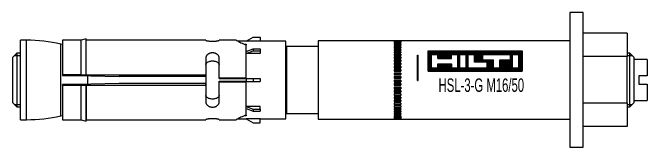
# Model space of a CAD drawing. Header units: millimetres. Extents: x 296 to 4896, y 152 to 3333.
# Drawn here: x 2787.9 to 2975.9, y 942 to 982 of the extents above; entities that cross this region are included whole.
import ezdxf
from ezdxf.enums import TextEntityAlignment as Align

# ---------------------------------------------------------------- set-up
doc = ezdxf.new("R2010")
doc.units = ezdxf.units.MM
doc.linetypes.add('DASHED', pattern=[0.25, 0.15625, -0.09375])
for name, color, linetype in [('1', 1, 'DASHED'), ('10', 1, 'Continuous'), ('150', 7, 'Continuous'), ('3', 4, 'Continuous')]:
    doc.layers.add(name, color=color, linetype=linetype)
doc.styles.get("Standard").update_dxf_attribs({"font": 'arial.ttf'})

# ---------------------------------------------------------------- blocks, each defined once
blk = doc.blocks.new('HSL-3-G M16-50')
at = {"layer": '1', "color": 3, "linetype": 'Continuous'}
for p, q in [((0, 20), (-4, 20)), ((-4, 20), (-4, -20)), ((0, -20), (0, 20)), ((-164.87, 11.8), (-166.7, 11.8)), ((-166.7, -11.8), (-166.7, 11.8)), ((-148.69, 11.8), (-154.2, 11.8)), ((-154.2, 11.8), (-154.2, 1.5)), ((-147.2, 12.2), (-148.69, 11.8)), ((-148.69, 1.5), (-148.69, 11.8)), ((-147.09, 11.8), (-147.2, 12.2)), ((-147.2, 1.55), (-147.2, 12.2)), ((-111.8, 11.8), (-147.09, 11.8)), ((-102.8, 11.8), (-107.8, 11.8)), ((-99.8, 11.55), (-102.36, 11.55)), ((-99.8, 11.55), (-97.81, 12.7)), ((-99.8, 11.55), (-99.8, 11.54)), ((-95.7, 11.54), (-99.8, 11.54)), ((-97.81, 12.7), (-95.7, 12.7)), ((-95.7, 12.7), (-95.7, 11.54)), ((-88.1, 11.55), (-95.7, 11.55)), ((-88.1, -11.55), (-88.1, 11.55)), ((-4, 11.65), (-78.5, 11.65)), ((-78.5, 11.65), (-78.5, -11.65)), ((-56, 11.64), (-56, 11.6)), ((-54, 11.64), (-56, 11.64)), ((-56, 11.6), (-54, 11.6)), ((-56, 11.54), (-56, 11.47)), ((-54, 11.54), (-56, 11.54)), ((-56, 11.47), (-54, 11.47)), ((-56, 11.35), (-56, 11.23)), ((-54, 11.35), (-56, 11.35)), ((-54, 11.64), (-54, 11.6)), ((-54, 11.54), (-54, 11.47)), ((-54, 11.35), (-54, 11.23)), ((-154.2, 10.52), (-154.75, 10.65)), ((-100.39, 10.64), (-99.8, 10.64)), ((-99.8, 10.64), (-99.8, 10.46)), ((-99.8, 0.5), (-99.8, 10.43)), ((-78.5, 9.95), (-87.9, 9.95)), ((-56, 11.23), (-54, 11.23)), ((-56, 11.08), (-56, 10.91)), ((-54, 11.08), (-56, 11.08)), ((-56, 10.91), (-54, 10.91)), ((-54, 10.71), (-56, 10.71)), ((-56, 10.71), (-56, 10.5)), ((-56, 10.5), (-54, 10.5)), ((-56, 10.25), (-56, 10.01)), ((-54, 10.25), (-56, 10.25)), ((-56, 10.01), (-54, 10.01)), ((-54, 9.72), (-56, 9.72)), ((-56, 9.72), (-56, 9.43)), ((-56, 9.43), (-54, 9.43)), ((-54, 11.08), (-54, 10.91)), ((-54, 10.71), (-54, 10.5)), ((-54, 10.25), (-54, 10.01)), ((-54, 9.72), (-54, 9.43)), ((-167.8, 8), (-169, 6.8)), ((-166.7, 8), (-167.8, 8)), ((-167.8, 8), (-167.8, -8)), ((-99.8, 8.49), (-97.81, 9.3)), ((-99.8, 7.85), (-97.81, 8.66)), ((-95.7, 7.84), (-99.8, 7.84)), ((-97.81, 9.3), (-97.81, 8.66)), ((-97.81, 9.3), (-95.7, 9.3)), ((-97.81, 8.66), (-95.7, 8.66)), ((-95.7, 9.3), (-95.7, 8.66)), ((-95.7, 8.66), (-95.7, 7.84)), ((-56, 9.1), (-56, 8.78)), ((-54, 9.1), (-56, 9.1)), ((-56, 8.78), (-54, 8.78)), ((-54, 8.41), (-56, 8.41)), ((-56, 8.41), (-56, 8.06)), ((-56, 8.06), (-54, 8.06)), ((-56, 7.65), (-56, 7.27)), ((-54, 7.65), (-56, 7.65)), ((-54, 9.1), (-54, 8.78)), ((-54, 8.41), (-54, 8.06)), ((-54, 7.65), (-54, 7.27)), ((13.8, 8), (13, 8)), ((15, 6.8), (13.8, 8)), ((13.8, -8), (13.8, 8)), ((-169, -6.8), (-169, 6.8)), ((-168.55, 7.25), (-166.7, 7.25)), ((-111.8, 6.48), (-111.8, -6.48)), ((-107.8, 0.5), (-107.8, 6.48)), ((-54, 7.31), (-56, 7.31)), ((-56, 7.27), (-54, 7.27)), ((-56, 6.84), (-56, 6.43)), ((-54, 6.84), (-56, 6.84)), ((-54, 6.49), (-56, 6.49)), ((-56, 6.43), (-54, 6.43)), ((-56, 5.96), (-56, 5.53)), ((-54, 5.96), (-56, 5.96)), ((-54, 6.84), (-54, 6.43)), ((-54, 5.96), (-54, 5.53)), ((-49.1, -0.15), (-49.1, 7.38)), ((-49.1, 7.38), (-48.9, 7.38)), ((-48.9, -0.15), (-48.9, 7.38)), ((13, 7.25), (14.55, 7.25)), ((15, 6.8), (15, -6.8)), ((19, 6.1), (15, 6.1)), ((19, 6.1), (19, 1.25)), ((-54, 5.63), (-56, 5.63)), ((-56, 5.53), (-54, 5.53)), ((-54, 5.04), (-56, 5.04)), ((-56, 5.04), (-56, 4.59)), ((-54, 4.71), (-56, 4.71)), ((-56, 4.59), (-54, 4.59)), ((-54, 4.08), (-56, 4.08)), ((-56, 4.08), (-56, 3.61)), ((-54, 3.77), (-56, 3.77)), ((-54, 5.04), (-54, 4.59)), ((-54, 4.08), (-54, 3.61)), ((-56, 3.61), (-54, 3.61)), ((-56, 3.09), (-56, 2.61)), ((-54, 3.09), (-56, 3.09)), ((-54, 2.79), (-56, 2.79)), ((-56, 2.61), (-54, 2.61)), ((-56, 2.07), (-56, 1.58)), ((-54, 2.07), (-56, 2.07)), ((-54, 3.09), (-54, 2.61)), ((-54, 2.07), (-54, 1.58)), ((-154.2, 1.5), (-154.2, 1.36)), ((-148.69, 1.5), (-147.2, 1.55)), ((-147.09, 1.5), (-111.8, 1.5)), ((-146.7, -1.22), (-146.7, 1.23)), ((-111.8, 1.06), (-137.47, 1.06)), ((-107.8, 0.5), (-107.8, 0.35)), ((-99.8, 0.35), (-107.8, 0.35)), ((-99.8, 0.45), (-97.81, 0.45)), ((-99.8, 0.45), (-99.8, -0.45)), ((-97.81, 0.45), (-95.7, 0.45)), ((-97.81, 0.45), (-97.81, -0.45)), ((-95.7, 0.45), (-95.7, -0.45)), ((-54, 1.78), (-56, 1.78)), ((-56, 1.58), (-54, 1.58)), ((-56, 1.03), (-56, 0.54)), ((-54, 1.03), (-56, 1.03)), ((-54, 0.77), (-56, 0.77)), ((-56, 0.54), (-54, 0.54)), ((-54, 1.03), (-54, 0.54)), ((19, 1.25), (16.5, 1.25)), ((16.5, 1.25), (16.5, -1.25)), ((-154.2, -1.5), (-154.2, -1.36)), ((-154.2, -1.5), (-148.69, -1.5)), ((-154.2, -1.5), (-154.2, -11.8)), ((-148.69, -11.8), (-148.69, -1.5)), ((-148.69, -1.5), (-147.2, -1.55)), ((-147.2, -1.55), (-147.09, -1.5)), ((-147.2, -12.2), (-147.2, -1.55)), ((-147.09, -1.5), (-111.8, -1.5)), ((-147.09, -11.8), (-147.09, -1.5)), ((-137.46, -1.06), (-137.47, -1.05)), ((-111.8, -1.05), (-137.47, -1.05)), ((-111.8, -1.5), (-111.8, -1.05)), ((-107.8, -0.35), (-99.8, -0.35)), ((-107.8, -0.5), (-107.8, -0.35)), ((-107.8, -6.48), (-107.8, -0.5)), ((-99.8, -0.45), (-97.81, -0.45)), ((-99.8, -10.43), (-99.8, -0.5)), ((-97.81, -0.45), (-95.7, -0.45)), ((-56, -0.01), (-56, -0.51)), ((-54, -0.01), (-56, -0.01)), ((-54, -0.26), (-56, -0.26)), ((-56, -0.51), (-54, -0.51)), ((-56, -1.06), (-56, -1.55)), ((-54, -1.06), (-56, -1.06)), ((-54, -1.28), (-56, -1.28)), ((-56, -1.55), (-54, -1.55)), ((-54, -0.01), (-54, -0.51)), ((-54, -1.06), (-54, -1.55)), ((-49.1, -0.15), (-48.9, -0.15)), ((16.5, -1.25), (19, -1.25)), ((19, -1.25), (19, -6.1)), ((-56, -2.09), (-56, -2.58)), ((-54, -2.09), (-56, -2.09)), ((-54, -2.29), (-56, -2.29)), ((-56, -2.58), (-54, -2.58)), ((-56, -3.11), (-56, -3.59)), ((-54, -3.11), (-56, -3.11)), ((-54, -3.28), (-56, -3.28)), ((-56, -3.59), (-54, -3.59)), ((-54, -2.09), (-54, -2.58)), ((-54, -3.11), (-54, -3.59)), ((-56, -4.11), (-56, -4.57)), ((-54, -4.11), (-56, -4.11)), ((-54, -4.24), (-56, -4.24)), ((-56, -4.57), (-54, -4.57)), ((-56, -5.07), (-56, -5.51)), ((-54, -5.07), (-56, -5.07)), ((-54, -5.18), (-56, -5.18)), ((-56, -5.51), (-54, -5.51)), ((-54, -4.11), (-54, -4.57)), ((-54, -5.07), (-54, -5.51)), ((-169, -6.8), (-167.8, -8)), ((-168.55, -7.25), (-166.7, -7.25)), ((-56, -5.99), (-56, -6.41)), ((-54, -5.99), (-56, -5.99)), ((-54, -6.07), (-56, -6.07)), ((-56, -6.41), (-54, -6.41)), ((-56, -6.86), (-56, -7.25)), ((-54, -6.86), (-56, -6.86)), ((-54, -6.91), (-56, -6.91)), ((-56, -7.25), (-54, -7.25)), ((-54, -5.99), (-54, -6.41)), ((-54, -6.86), (-54, -7.25)), ((13, -7.25), (14.55, -7.25)), ((13.8, -8), (15, -6.8)), ((15, -6.1), (19, -6.1)), ((-167.8, -8), (-166.7, -8)), ((-95.7, -7.84), (-99.8, -7.84)), ((-99.8, -7.85), (-97.81, -8.66)), ((-99.8, -8.49), (-97.81, -9.3)), ((-97.81, -8.66), (-97.81, -9.3)), ((-97.81, -8.66), (-95.7, -8.66)), ((-97.81, -9.3), (-95.7, -9.3)), ((-95.7, -8.66), (-95.7, -7.84)), ((-95.7, -8.66), (-95.7, -9.3)), ((-56, -7.68), (-56, -8.04)), ((-54, -7.68), (-56, -7.68)), ((-54, -7.69), (-56, -7.69)), ((-56, -8.04), (-54, -8.04)), ((-56, -8.43), (-56, -8.76)), ((-54, -8.43), (-56, -8.43)), ((-56, -8.76), (-54, -8.76)), ((-56, -9.12), (-56, -9.42)), ((-54, -9.12), (-56, -9.12)), ((-54, -7.68), (-54, -8.04)), ((-54, -8.43), (-54, -8.76)), ((-54, -9.12), (-54, -9.42)), ((13, -8), (13.8, -8)), ((-154.75, -10.65), (-154.2, -10.52)), ((-99.8, -10.64), (-100.39, -10.64)), ((-99.8, -10.46), (-99.8, -10.64)), ((-87.9, -9.95), (-78.5, -9.95)), ((-56, -9.42), (-54, -9.42)), ((-56, -9.73), (-56, -9.99)), ((-54, -9.73), (-56, -9.73)), ((-56, -9.99), (-54, -9.99)), ((-56, -10.27), (-56, -10.49)), ((-54, -10.27), (-56, -10.27)), ((-56, -10.49), (-54, -10.49)), ((-56, -10.72), (-56, -10.9)), ((-54, -10.72), (-56, -10.72)), ((-56, -10.9), (-54, -10.9)), ((-56, -11.08), (-56, -11.23)), ((-54, -11.08), (-56, -11.08)), ((-56, -11.23), (-54, -11.23)), ((-54, -9.73), (-54, -9.99)), ((-54, -10.27), (-54, -10.49)), ((-54, -10.72), (-54, -10.9)), ((-54, -11.08), (-54, -11.23)), ((-166.7, -11.8), (-164.87, -11.8)), ((-154.2, -11.8), (-148.69, -11.8)), ((-148.69, -11.8), (-147.2, -12.2)), ((-147.2, -12.2), (-147.09, -11.8)), ((-147.09, -11.8), (-111.8, -11.8)), ((-107.8, -11.8), (-102.8, -11.8)), ((-102.36, -11.55), (-99.8, -11.55)), ((-99.8, -11.55), (-99.8, -11.54)), ((-95.7, -11.54), (-99.8, -11.54)), ((-99.8, -11.55), (-97.81, -12.7)), ((-97.81, -12.7), (-95.7, -12.7)), ((-95.7, -12.7), (-95.7, -11.54)), ((-95.7, -11.55), (-88.1, -11.55)), ((-78.5, -11.65), (-4, -11.65)), ((-56, -11.36), (-56, -11.46)), ((-54, -11.36), (-56, -11.36)), ((-56, -11.46), (-54, -11.46)), ((-56, -11.55), (-56, -11.6)), ((-54, -11.55), (-56, -11.55)), ((-56, -11.6), (-54, -11.6)), ((-56, -11.64), (-56, -11.65)), ((-54, -11.64), (-56, -11.64)), ((-56, -11.65), (-54, -11.65)), ((-54, -11.36), (-54, -11.46)), ((-54, -11.55), (-54, -11.6)), ((-54, -11.64), (-54, -11.65)), ((-4, -20), (0, -20))]:
    blk.add_line(p, q, dxfattribs=at)
at = {"layer": '1', "color": 1, "linetype": 'Continuous'}
for p, q in [((-164.87, -11.8), (-164.87, 11.8)), ((-154.75, -10.65), (-154.75, 10.65)), ((-87.9, 9.95), (-87.9, -9.95))]:
    blk.add_line(p, q, dxfattribs=at)
at = {"layer": '1', "color": 3, "linetype": 'Continuous'}
for points in [[(-111.8, 11.78, 0), (-111.79, 11.77, 0), (-111.78, 11.76, 0), (-111.74, 11.74, 0), (-111.7, 11.73, 0), (-111.65, 11.71, 0), (-111.58, 11.69, 0), (-111.5, 11.67, 0), (-111.42, 11.65, 0), (-111.32, 11.63, 0), (-111.21, 11.61, 0), (-111.1, 11.6, 0), (-110.98, 11.58, 0), (-110.84, 11.56, 0), (-110.71, 11.54, 0), (-110.57, 11.53, 0), (-110.42, 11.52, 0), (-110.27, 11.51, 0), (-110.11, 11.5, 0), (-109.96, 11.5, 0), (-109.8, 11.5, 0), (-109.64, 11.5, 0), (-109.49, 11.5, 0), (-109.33, 11.51, 0), (-109.18, 11.52, 0), (-109.03, 11.53, 0), (-108.89, 11.54, 0), (-108.76, 11.56, 0), (-108.62, 11.58, 0), (-108.5, 11.6, 0), (-108.39, 11.61, 0), (-108.28, 11.63, 0), (-108.18, 11.65, 0), (-108.1, 11.67, 0), (-108.02, 11.69, 0), (-107.95, 11.71, 0), (-107.9, 11.73, 0), (-107.86, 11.74, 0), (-107.82, 11.76, 0), (-107.81, 11.77, 0), (-107.8, 11.78, 0)], [(-102.8, 11.8, 0), (-102.78, 11.79, 0), (-102.71, 11.75, 0), (-102.6, 11.68, 0), (-102.44, 11.59, 0), (-102.24, 11.48, 0), (-102, 11.36, 0), (-101.73, 11.22, 0), (-101.41, 11.06, 0), (-101.05, 10.9, 0), (-100.67, 10.74, 0), (-100.25, 10.58, 0), (-99.8, 10.43, 0)], [(-107.8, 6.48, 0), (-107.8, 6.59, 0), (-107.82, 6.7, 0), (-107.84, 6.8, 0), (-107.87, 6.91, 0), (-107.91, 7.01, 0), (-107.95, 7.11, 0), (-108.01, 7.2, 0), (-108.07, 7.29, 0), (-108.14, 7.38, 0), (-108.21, 7.46, 0), (-108.3, 7.54, 0), (-108.39, 7.61, 0), (-108.48, 7.68, 0), (-108.58, 7.74, 0), (-108.69, 7.8, 0), (-108.8, 7.85, 0), (-108.92, 7.9, 0), (-109.03, 7.94, 0), (-109.16, 7.97, 0), (-109.28, 8, 0), (-109.41, 8.02, 0), (-109.54, 8.04, 0), (-109.67, 8.05, 0), (-109.8, 8.05, 0), (-109.93, 8.05, 0), (-110.06, 8.04, 0), (-110.19, 8.02, 0), (-110.32, 8, 0), (-110.44, 7.97, 0), (-110.57, 7.94, 0), (-110.68, 7.9, 0), (-110.8, 7.85, 0), (-110.91, 7.8, 0), (-111.02, 7.74, 0), (-111.12, 7.68, 0), (-111.21, 7.61, 0), (-111.3, 7.54, 0), (-111.39, 7.46, 0), (-111.46, 7.38, 0), (-111.53, 7.29, 0), (-111.59, 7.2, 0), (-111.65, 7.11, 0), (-111.69, 7.01, 0), (-111.73, 6.91, 0), (-111.76, 6.8, 0), (-111.78, 6.7, 0), (-111.8, 6.59, 0), (-111.8, 6.48, 0)], [(-111.8, 4.56, 0), (-111.76, 4.78, 0), (-111.65, 4.97, 0), (-111.49, 5.14, 0), (-111.29, 5.29, 0), (-111.08, 5.41, 0), (-110.84, 5.5, 0), (-110.59, 5.57, 0), (-110.33, 5.62, 0), (-110.07, 5.65, 0), (-109.8, 5.66, 0), (-109.54, 5.65, 0), (-109.27, 5.62, 0), (-109.02, 5.57, 0), (-108.77, 5.5, 0), (-108.53, 5.4, 0), (-108.31, 5.29, 0), (-108.12, 5.14, 0), (-107.96, 4.97, 0), (-107.84, 4.78, 0), (-107.8, 4.56, 0)], [(-49.1, 7.38, 0), (-49.1, 7.37, 0), (-49.1, 7.36, 0), (-49.1, 7.36, 0), (-49.09, 7.35, 0), (-49.09, 7.35, 0), (-49.08, 7.34, 0), (-49.08, 7.34, 0), (-49.07, 7.33, 0), (-49.06, 7.33, 0), (-49.06, 7.32, 0), (-49.05, 7.32, 0), (-49.04, 7.32, 0), (-49.03, 7.32, 0), (-49.02, 7.31, 0), (-49.01, 7.31, 0), (-49, 7.31, 0), (-48.99, 7.31, 0), (-48.98, 7.31, 0), (-48.97, 7.32, 0), (-48.96, 7.32, 0), (-48.95, 7.32, 0), (-48.94, 7.32, 0), (-48.94, 7.33, 0), (-48.93, 7.33, 0), (-48.92, 7.34, 0), (-48.92, 7.34, 0), (-48.91, 7.35, 0), (-48.91, 7.35, 0), (-48.9, 7.36, 0), (-48.9, 7.36, 0), (-48.9, 7.37, 0), (-48.9, 7.38, 0)], [(-148.69, 1.5, 0), (-151.45, 1.5, 0), (-154.2, 1.5, 0)], [(-154.2, 1.36, 0), (-154.2, 1.36, 0), (-154.19, 1.35, 0)], [(-154.19, 1.35, 0), (-145.83, 1.2, 0), (-137.46, 1.06, 0)], [(-99.8, 0.5, 0), (-103.8, 0.5, 0), (-107.8, 0.5, 0)], [(-154.19, -1.35, 0), (-154.2, -1.36, 0), (-154.2, -1.36, 0)], [(-137.46, -1.06, 0), (-145.83, -1.2, 0), (-154.19, -1.35, 0)], [(-107.8, -0.5, 0), (-103.8, -0.5, 0), (-99.8, -0.5, 0)], [(-48.9, -0.15, 0), (-48.9, -0.15, 0), (-48.9, -0.14, 0), (-48.9, -0.14, 0), (-48.91, -0.14, 0), (-48.91, -0.14, 0), (-48.92, -0.14, 0), (-48.92, -0.14, 0), (-48.93, -0.14, 0), (-48.94, -0.14, 0), (-48.94, -0.14, 0), (-48.95, -0.14, 0), (-48.96, -0.14, 0), (-48.97, -0.14, 0), (-48.98, -0.14, 0), (-48.99, -0.14, 0), (-49, -0.14, 0), (-49.01, -0.14, 0), (-49.02, -0.14, 0), (-49.03, -0.14, 0), (-49.04, -0.14, 0), (-49.05, -0.14, 0), (-49.06, -0.14, 0), (-49.06, -0.14, 0), (-49.07, -0.14, 0), (-49.08, -0.14, 0), (-49.08, -0.14, 0), (-49.09, -0.14, 0), (-49.09, -0.14, 0), (-49.1, -0.14, 0), (-49.1, -0.14, 0), (-49.1, -0.15, 0), (-49.1, -0.15, 0)], [(-107.8, -4.56, 0), (-107.83, -4.76, 0), (-107.93, -4.94, 0), (-108.07, -5.1, 0), (-108.24, -5.24, 0), (-108.43, -5.35, 0), (-108.63, -5.45, 0), (-108.85, -5.53, 0), (-109.08, -5.59, 0), (-109.32, -5.63, 0), (-109.56, -5.65, 0), (-109.8, -5.66, 0), (-110.04, -5.65, 0), (-110.28, -5.63, 0), (-110.52, -5.59, 0), (-110.75, -5.53, 0), (-110.97, -5.45, 0), (-111.17, -5.35, 0), (-111.36, -5.24, 0), (-111.53, -5.1, 0), (-111.67, -4.94, 0), (-111.76, -4.76, 0), (-111.8, -4.56, 0)], [(-111.8, -6.48, 0), (-111.79, -6.61, 0), (-111.78, -6.74, 0), (-111.74, -6.86, 0), (-111.7, -6.99, 0), (-111.65, -7.11, 0), (-111.58, -7.22, 0), (-111.5, -7.33, 0), (-111.42, -7.43, 0), (-111.32, -7.52, 0), (-111.21, -7.61, 0), (-111.1, -7.69, 0), (-110.98, -7.77, 0), (-110.84, -7.83, 0), (-110.71, -7.89, 0), (-110.57, -7.94, 0), (-110.42, -7.98, 0), (-110.27, -8.01, 0), (-110.11, -8.03, 0), (-109.96, -8.05, 0), (-109.8, -8.05, 0), (-109.64, -8.05, 0), (-109.49, -8.03, 0), (-109.33, -8.01, 0), (-109.18, -7.98, 0), (-109.03, -7.94, 0), (-108.89, -7.89, 0), (-108.76, -7.83, 0), (-108.62, -7.77, 0), (-108.5, -7.69, 0), (-108.39, -7.61, 0), (-108.28, -7.52, 0), (-108.18, -7.43, 0), (-108.1, -7.33, 0), (-108.02, -7.22, 0), (-107.95, -7.11, 0), (-107.9, -6.99, 0), (-107.86, -6.86, 0), (-107.82, -6.74, 0), (-107.81, -6.61, 0), (-107.8, -6.48, 0)], [(-99.8, -10.43, 0), (-100.25, -10.58, 0), (-100.67, -10.74, 0), (-101.05, -10.9, 0), (-101.41, -11.06, 0), (-101.73, -11.22, 0), (-102, -11.36, 0), (-102.24, -11.48, 0), (-102.44, -11.59, 0), (-102.6, -11.68, 0), (-102.71, -11.75, 0), (-102.78, -11.79, 0), (-102.8, -11.8, 0)], [(-107.8, -11.78, 0), (-107.8, -11.77, 0), (-107.82, -11.76, 0), (-107.84, -11.75, 0), (-107.87, -11.74, 0), (-107.91, -11.73, 0), (-107.95, -11.71, 0), (-108.01, -11.7, 0), (-108.07, -11.68, 0), (-108.14, -11.66, 0), (-108.21, -11.65, 0), (-108.3, -11.63, 0), (-108.39, -11.61, 0), (-108.48, -11.6, 0), (-108.58, -11.58, 0), (-108.69, -11.57, 0), (-108.8, -11.55, 0), (-108.92, -11.54, 0), (-109.03, -11.53, 0), (-109.16, -11.52, 0), (-109.28, -11.51, 0), (-109.41, -11.51, 0), (-109.54, -11.5, 0), (-109.67, -11.5, 0), (-109.8, -11.5, 0), (-109.93, -11.5, 0), (-110.06, -11.5, 0), (-110.19, -11.51, 0), (-110.32, -11.51, 0), (-110.44, -11.52, 0), (-110.57, -11.53, 0), (-110.68, -11.54, 0), (-110.8, -11.55, 0), (-110.91, -11.57, 0), (-111.02, -11.58, 0), (-111.12, -11.6, 0), (-111.21, -11.61, 0), (-111.3, -11.63, 0), (-111.39, -11.65, 0), (-111.46, -11.66, 0), (-111.53, -11.68, 0), (-111.59, -11.7, 0), (-111.65, -11.71, 0), (-111.69, -11.73, 0), (-111.73, -11.74, 0), (-111.76, -11.75, 0), (-111.78, -11.76, 0), (-111.8, -11.77, 0), (-111.8, -11.78, 0)]]:
    blk.add_polyline3d(points, dxfattribs=at)
for centre, start, end in [((-164.87, -33.2), 77, 90), ((-164.87, 33.2), 270, 283)]:
    blk.add_arc(centre, 45, start, end, dxfattribs=at)
at = {"layer": '1', "color": 3, "linetype": 'Continuous', "extrusion": (0, 0, -1)}
for centre, start, end in [((87.9, 10.15), 270, 0), ((87.9, -10.15), 0, 90)]:
    blk.add_arc(centre, 0.2, start, end, dxfattribs=at)
at = {"layer": '10'}
for p, q in [((-45.92, 2.61), (-45.92, 8.61)), ((-45.92, 8.61), (-18.04, 8.61)), ((-45.87, 8.61), (-45.87, 2.61)), ((-45.77, 2.61), (-45.77, 8.61)), ((-45.67, 8.61), (-45.67, 2.61)), ((-45.57, 2.61), (-45.57, 8.61)), ((-45.47, 8.61), (-45.47, 2.61)), ((-45.37, 2.61), (-45.37, 8.61)), ((-45.27, 8.61), (-45.27, 2.61)), ((-45.17, 2.61), (-45.17, 8.61)), ((-45.07, 8.61), (-45.07, 2.61)), ((-44.97, 2.61), (-44.97, 8.61)), ((-44.92, 3.61), (-44.92, 7.61)), ((-44.92, 7.61), (-43.04, 7.61)), ((-44.87, 8.61), (-44.87, 7.61)), ((-44.77, 7.61), (-44.77, 8.61)), ((-44.67, 8.61), (-44.67, 7.61)), ((-44.57, 7.61), (-44.57, 8.61)), ((-44.47, 8.61), (-44.47, 7.61)), ((-44.37, 7.61), (-44.37, 8.61)), ((-44.27, 8.61), (-44.27, 7.61)), ((-44.17, 7.61), (-44.17, 8.61)), ((-44.07, 8.61), (-44.07, 7.61)), ((-43.97, 7.61), (-43.97, 8.61)), ((-43.87, 8.61), (-43.87, 7.61)), ((-43.77, 7.61), (-43.77, 8.61)), ((-43.67, 8.61), (-43.67, 7.61)), ((-43.57, 7.61), (-43.57, 8.61)), ((-43.47, 8.61), (-43.47, 7.61)), ((-43.37, 7.61), (-43.37, 8.61)), ((-43.27, 8.61), (-43.27, 7.61)), ((-43.17, 7.61), (-43.17, 8.61)), ((-43.07, 8.61), (-43.07, 7.61)), ((-43.04, 6.43), (-43.04, 7.61)), ((-42.97, 6.43), (-42.97, 8.61)), ((-42.87, 8.61), (-42.87, 6.43)), ((-42.77, 6.43), (-42.77, 8.61)), ((-42.67, 8.61), (-42.67, 6.43)), ((-42.57, 6.43), (-42.57, 8.61)), ((-42.47, 8.61), (-42.47, 6.43)), ((-42.37, 6.43), (-42.37, 8.61)), ((-42.27, 8.61), (-42.27, 6.43)), ((-42.17, 6.43), (-42.17, 8.61)), ((-42.07, 8.61), (-42.07, 6.43)), ((-41.97, 6.43), (-41.97, 8.61)), ((-41.87, 8.61), (-41.87, 6.43)), ((-41.77, 6.43), (-41.77, 8.61)), ((-41.67, 8.61), (-41.67, 6.43)), ((-41.57, 6.43), (-41.57, 8.61)), ((-41.47, 8.61), (-41.47, 6.43)), ((-41.37, 6.43), (-41.37, 8.61)), ((-41.27, 8.61), (-41.27, 6.43)), ((-41.17, 6.43), (-41.17, 8.61)), ((-41.07, 8.61), (-41.07, 6.43)), ((-40.97, 6.43), (-40.97, 8.61)), ((-40.87, 8.61), (-40.87, 6.43)), ((-40.77, 6.43), (-40.77, 8.61)), ((-40.67, 8.61), (-40.67, 6.43)), ((-40.57, 6.43), (-40.57, 8.61)), ((-40.47, 8.61), (-40.47, 6.43)), ((-40.37, 6.43), (-40.37, 8.61)), ((-40.27, 8.61), (-40.27, 6.43)), ((-40.17, 6.43), (-40.17, 8.61)), ((-40.07, 8.61), (-40.07, 6.43)), ((-39.97, 6.43), (-39.97, 8.61)), ((-39.87, 8.61), (-39.87, 6.43)), ((-39.77, 6.43), (-39.77, 8.61)), ((-39.67, 8.61), (-39.67, 6.43)), ((-39.57, 6.43), (-39.57, 8.61)), ((-39.47, 8.61), (-39.47, 6.43)), ((-39.37, 6.43), (-39.37, 8.61)), ((-39.27, 8.61), (-39.27, 6.43)), ((-39.17, 6.43), (-39.17, 8.61)), ((-39.07, 8.61), (-39.07, 6.43)), ((-39.04, 7.61), (-37.16, 7.61)), ((-39.04, 6.43), (-39.04, 7.61)), ((-38.97, 7.61), (-38.97, 8.61)), ((-38.87, 8.61), (-38.87, 7.61)), ((-38.77, 7.61), (-38.77, 8.61)), ((-38.67, 8.61), (-38.67, 7.61)), ((-38.57, 7.61), (-38.57, 8.61)), ((-38.47, 8.61), (-38.47, 7.61)), ((-38.37, 7.61), (-38.37, 8.61)), ((-38.27, 8.61), (-38.27, 7.61)), ((-38.17, 7.61), (-38.17, 8.61)), ((-38.07, 8.61), (-38.07, 7.61)), ((-37.97, 7.61), (-37.97, 8.61)), ((-37.87, 8.61), (-37.87, 7.61)), ((-37.77, 7.61), (-37.77, 8.61)), ((-37.67, 8.61), (-37.67, 7.61)), ((-37.57, 7.61), (-37.57, 8.61)), ((-37.47, 8.61), (-37.47, 7.61)), ((-37.37, 7.61), (-37.37, 8.61)), ((-37.27, 8.61), (-37.27, 7.61)), ((-37.17, 7.61), (-37.17, 8.61)), ((-37.16, 3.61), (-37.16, 7.61)), ((-37.07, 8.61), (-37.07, 2.61)), ((-36.97, 2.61), (-36.97, 8.61)), ((-36.87, 8.61), (-36.87, 2.61)), ((-36.77, 2.61), (-36.77, 8.61)), ((-36.67, 8.61), (-36.67, 2.61)), ((-36.57, 7.61), (-36.57, 8.61)), ((-36.57, 7.61), (-34.69, 7.61)), ((-36.57, 3.61), (-36.57, 7.61)), ((-36.47, 8.61), (-36.47, 7.61)), ((-36.37, 7.61), (-36.37, 8.61)), ((-36.27, 8.61), (-36.27, 7.61)), ((-36.17, 7.61), (-36.17, 8.61)), ((-36.07, 8.61), (-36.07, 7.61)), ((-35.97, 7.61), (-35.97, 8.61)), ((-35.87, 8.61), (-35.87, 7.61)), ((-35.77, 7.61), (-35.77, 8.61)), ((-35.67, 8.61), (-35.67, 7.61)), ((-35.57, 7.61), (-35.57, 8.61)), ((-35.47, 8.61), (-35.47, 7.61)), ((-35.37, 7.61), (-35.37, 8.61)), ((-35.27, 8.61), (-35.27, 7.61)), ((-35.17, 7.61), (-35.17, 8.61)), ((-35.07, 8.61), (-35.07, 7.61)), ((-34.97, 7.61), (-34.97, 8.61)), ((-34.87, 8.61), (-34.87, 7.61)), ((-34.77, 7.61), (-34.77, 8.61)), ((-34.69, 3.61), (-34.69, 7.61)), ((-34.67, 8.61), (-34.67, 2.61)), ((-34.57, 2.61), (-34.57, 8.61)), ((-34.47, 8.61), (-34.47, 2.61)), ((-34.37, 2.61), (-34.37, 8.61)), ((-34.27, 8.61), (-34.27, 2.61)), ((-34.17, 2.61), (-34.17, 8.61)), ((-34.1, 7.61), (-32.22, 7.61)), ((-34.1, 3.61), (-34.1, 7.61)), ((-34.07, 8.61), (-34.07, 7.61)), ((-33.97, 7.61), (-33.97, 8.61)), ((-33.87, 8.61), (-33.87, 7.61)), ((-33.77, 7.61), (-33.77, 8.61)), ((-33.67, 8.61), (-33.67, 7.61)), ((-33.57, 7.61), (-33.57, 8.61)), ((-33.47, 8.61), (-33.47, 7.61)), ((-33.37, 7.61), (-33.37, 8.61)), ((-33.27, 8.61), (-33.27, 7.61)), ((-33.17, 7.61), (-33.17, 8.61)), ((-33.07, 8.61), (-33.07, 7.61)), ((-32.97, 7.61), (-32.97, 8.61)), ((-32.87, 8.61), (-32.87, 7.61)), ((-32.77, 7.61), (-32.77, 8.61)), ((-32.67, 8.61), (-32.67, 7.61)), ((-32.57, 7.61), (-32.57, 8.61)), ((-32.47, 8.61), (-32.47, 7.61)), ((-32.37, 7.61), (-32.37, 8.61)), ((-32.27, 8.61), (-32.27, 7.61)), ((-32.22, 5.26), (-32.22, 7.61)), ((-32.17, 5.26), (-32.17, 8.61)), ((-32.07, 8.61), (-32.07, 5.26)), ((-31.97, 5.26), (-31.97, 8.61)), ((-31.87, 8.61), (-31.87, 5.26)), ((-31.77, 5.26), (-31.77, 8.61)), ((-31.67, 8.61), (-31.67, 5.26)), ((-31.57, 5.26), (-31.57, 8.61)), ((-31.47, 8.61), (-31.47, 5.26)), ((-31.37, 5.26), (-31.37, 8.61)), ((-31.27, 8.61), (-31.27, 5.26)), ((-31.17, 5.26), (-31.17, 8.61)), ((-31.07, 8.61), (-31.07, 5.26)), ((-30.97, 5.26), (-30.97, 8.61)), ((-30.87, 8.61), (-30.87, 5.26)), ((-30.77, 5.26), (-30.77, 8.61)), ((-30.67, 8.61), (-30.67, 5.26)), ((-30.57, 5.26), (-30.57, 8.61)), ((-30.47, 8.61), (-30.47, 5.26)), ((-30.37, 5.26), (-30.37, 8.61)), ((-30.27, 8.61), (-30.27, 5.26)), ((-30.17, 5.26), (-30.17, 8.61)), ((-30.07, 8.61), (-30.07, 5.26)), ((-29.97, 5.26), (-29.97, 8.61)), ((-29.87, 8.61), (-29.87, 5.26)), ((-29.77, 5.26), (-29.77, 8.61)), ((-29.75, 7.61), (-21.51, 7.61)), ((-29.75, 5.96), (-29.75, 7.61)), ((-29.67, 8.61), (-29.67, 7.61)), ((-29.57, 7.61), (-29.57, 8.61)), ((-29.47, 8.61), (-29.47, 7.61)), ((-29.37, 7.61), (-29.37, 8.61)), ((-29.27, 8.61), (-29.27, 7.61)), ((-29.17, 7.61), (-29.17, 8.61)), ((-29.07, 8.61), (-29.07, 7.61)), ((-28.97, 7.61), (-28.97, 8.61)), ((-28.87, 8.61), (-28.87, 7.61)), ((-28.77, 7.61), (-28.77, 8.61)), ((-28.67, 8.61), (-28.67, 7.61)), ((-28.57, 7.61), (-28.57, 8.61)), ((-28.47, 8.61), (-28.47, 7.61)), ((-28.37, 7.61), (-28.37, 8.61)), ((-28.27, 8.61), (-28.27, 7.61)), ((-28.17, 7.61), (-28.17, 8.61)), ((-28.07, 8.61), (-28.07, 7.61)), ((-27.97, 7.61), (-27.97, 8.61)), ((-27.87, 8.61), (-27.87, 7.61)), ((-27.77, 7.61), (-27.77, 8.61)), ((-27.67, 8.61), (-27.67, 7.61)), ((-27.57, 7.61), (-27.57, 8.61)), ((-27.47, 8.61), (-27.47, 7.61)), ((-27.37, 7.61), (-27.37, 8.61)), ((-27.27, 8.61), (-27.27, 7.61)), ((-27.17, 7.61), (-27.17, 8.61)), ((-27.07, 8.61), (-27.07, 7.61)), ((-26.97, 7.61), (-26.97, 8.61)), ((-26.87, 8.61), (-26.87, 7.61)), ((-26.77, 7.61), (-26.77, 8.61)), ((-26.67, 8.61), (-26.67, 7.61)), ((-26.57, 7.61), (-26.57, 8.61)), ((-26.47, 8.61), (-26.47, 7.61)), ((-26.37, 7.61), (-26.37, 8.61)), ((-26.27, 8.61), (-26.27, 7.61)), ((-26.17, 7.61), (-26.17, 8.61)), ((-26.07, 8.61), (-26.07, 7.61)), ((-25.97, 7.61), (-25.97, 8.61)), ((-25.87, 8.61), (-25.87, 7.61)), ((-25.77, 7.61), (-25.77, 8.61)), ((-25.67, 8.61), (-25.67, 7.61)), ((-25.57, 7.61), (-25.57, 8.61)), ((-25.47, 8.61), (-25.47, 7.61)), ((-25.37, 7.61), (-25.37, 8.61)), ((-25.27, 8.61), (-25.27, 7.61)), ((-25.17, 7.61), (-25.17, 8.61)), ((-25.07, 8.61), (-25.07, 7.61)), ((-24.97, 7.61), (-24.97, 8.61)), ((-24.87, 8.61), (-24.87, 7.61)), ((-24.77, 7.61), (-24.77, 8.61)), ((-24.67, 8.61), (-24.67, 7.61)), ((-24.57, 7.61), (-24.57, 8.61)), ((-24.47, 8.61), (-24.47, 7.61)), ((-24.37, 7.61), (-24.37, 8.61)), ((-24.27, 8.61), (-24.27, 7.61)), ((-24.17, 7.61), (-24.17, 8.61)), ((-24.07, 8.61), (-24.07, 7.61)), ((-23.97, 7.61), (-23.97, 8.61)), ((-23.87, 8.61), (-23.87, 7.61)), ((-23.77, 7.61), (-23.77, 8.61)), ((-23.67, 8.61), (-23.67, 7.61)), ((-23.57, 7.61), (-23.57, 8.61)), ((-23.47, 8.61), (-23.47, 7.61)), ((-23.37, 7.61), (-23.37, 8.61)), ((-23.27, 8.61), (-23.27, 7.61)), ((-23.17, 7.61), (-23.17, 8.61)), ((-23.07, 8.61), (-23.07, 7.61)), ((-22.97, 7.61), (-22.97, 8.61)), ((-22.87, 8.61), (-22.87, 7.61)), ((-22.77, 7.61), (-22.77, 8.61)), ((-22.67, 8.61), (-22.67, 7.61)), ((-22.57, 7.61), (-22.57, 8.61)), ((-22.47, 8.61), (-22.47, 7.61)), ((-22.37, 7.61), (-22.37, 8.61)), ((-22.27, 8.61), (-22.27, 7.61)), ((-22.17, 7.61), (-22.17, 8.61)), ((-22.07, 8.61), (-22.07, 7.61)), ((-21.97, 7.61), (-21.97, 8.61)), ((-21.87, 8.61), (-21.87, 7.61)), ((-21.77, 7.61), (-21.77, 8.61)), ((-21.67, 8.61), (-21.67, 7.61)), ((-21.57, 7.61), (-21.57, 8.61)), ((-21.51, 5.96), (-21.51, 7.61)), ((-21.47, 8.61), (-21.47, 2.61)), ((-21.37, 2.61), (-21.37, 8.61)), ((-21.27, 8.61), (-21.27, 2.61)), ((-21.17, 2.61), (-21.17, 8.61)), ((-21.07, 8.61), (-21.07, 2.61)), ((-20.97, 2.61), (-20.97, 8.61)), ((-20.92, 7.61), (-19.04, 7.61)), ((-20.92, 3.61), (-20.92, 7.61)), ((-20.87, 8.61), (-20.87, 7.61)), ((-20.77, 7.61), (-20.77, 8.61)), ((-20.67, 8.61), (-20.67, 7.61)), ((-20.57, 7.61), (-20.57, 8.61)), ((-20.47, 8.61), (-20.47, 7.61)), ((-20.37, 7.61), (-20.37, 8.61)), ((-20.27, 8.61), (-20.27, 7.61)), ((-20.17, 7.61), (-20.17, 8.61)), ((-20.07, 8.61), (-20.07, 7.61)), ((-19.97, 7.61), (-19.97, 8.61)), ((-19.87, 8.61), (-19.87, 7.61)), ((-19.77, 7.61), (-19.77, 8.61)), ((-19.67, 8.61), (-19.67, 7.61)), ((-19.57, 7.61), (-19.57, 8.61)), ((-19.47, 8.61), (-19.47, 7.61)), ((-19.37, 7.61), (-19.37, 8.61)), ((-19.27, 8.61), (-19.27, 7.61)), ((-19.17, 7.61), (-19.17, 8.61)), ((-19.07, 8.61), (-19.07, 7.61)), ((-19.04, 3.61), (-19.04, 7.61)), ((-18.97, 2.61), (-18.97, 8.61)), ((-18.87, 8.61), (-18.87, 2.61)), ((-18.77, 2.61), (-18.77, 8.61)), ((-18.67, 8.61), (-18.67, 2.61)), ((-18.57, 2.61), (-18.57, 8.61)), ((-18.47, 8.61), (-18.47, 2.61)), ((-18.37, 2.61), (-18.37, 8.61)), ((-18.27, 8.61), (-18.27, 2.61)), ((-18.17, 2.61), (-18.17, 8.61)), ((-18.07, 8.61), (-18.07, 2.61)), ((-18.04, 2.61), (-18.04, 8.61)), ((-43.04, 6.43), (-39.04, 6.43)), ((-29.75, 5.96), (-26.57, 5.96)), ((-29.67, 5.96), (-29.67, 5.26)), ((-29.57, 5.26), (-29.57, 5.96)), ((-29.47, 5.96), (-29.47, 5.26)), ((-29.37, 5.26), (-29.37, 5.96)), ((-29.27, 5.96), (-29.27, 5.26)), ((-29.17, 5.26), (-29.17, 5.96)), ((-29.07, 5.96), (-29.07, 5.26)), ((-28.97, 5.26), (-28.97, 5.96)), ((-28.87, 5.96), (-28.87, 5.26)), ((-28.77, 5.26), (-28.77, 5.96)), ((-28.67, 5.96), (-28.67, 5.26)), ((-28.57, 5.26), (-28.57, 5.96)), ((-28.47, 5.96), (-28.47, 5.26)), ((-28.37, 2.61), (-28.37, 5.96)), ((-28.27, 5.96), (-28.27, 2.61)), ((-28.17, 2.61), (-28.17, 5.96)), ((-28.07, 5.96), (-28.07, 2.61)), ((-27.97, 2.61), (-27.97, 5.96)), ((-27.87, 5.96), (-27.87, 2.61)), ((-27.77, 2.61), (-27.77, 5.96)), ((-27.67, 5.96), (-27.67, 2.61)), ((-27.57, 2.61), (-27.57, 5.96)), ((-27.47, 5.96), (-27.47, 2.61)), ((-27.37, 2.61), (-27.37, 5.96)), ((-27.27, 5.96), (-27.27, 2.61)), ((-27.17, 2.61), (-27.17, 5.96)), ((-27.07, 5.96), (-27.07, 2.61)), ((-26.97, 2.61), (-26.97, 5.96)), ((-26.87, 5.96), (-26.87, 2.61)), ((-26.77, 2.61), (-26.77, 5.96)), ((-26.67, 5.96), (-26.67, 2.61)), ((-26.57, 3.61), (-26.57, 5.96)), ((-24.69, 3.61), (-24.69, 5.96)), ((-24.69, 5.96), (-21.51, 5.96)), ((-24.67, 5.96), (-24.67, 2.61)), ((-24.57, 2.61), (-24.57, 5.96)), ((-24.47, 5.96), (-24.47, 2.61)), ((-24.37, 2.61), (-24.37, 5.96)), ((-24.27, 5.96), (-24.27, 2.61)), ((-24.17, 2.61), (-24.17, 5.96)), ((-24.07, 5.96), (-24.07, 2.61)), ((-23.97, 2.61), (-23.97, 5.96)), ((-23.87, 5.96), (-23.87, 2.61)), ((-23.77, 2.61), (-23.77, 5.96)), ((-23.67, 5.96), (-23.67, 2.61)), ((-23.57, 2.61), (-23.57, 5.96)), ((-23.47, 5.96), (-23.47, 2.61)), ((-23.37, 2.61), (-23.37, 5.96)), ((-23.27, 5.96), (-23.27, 2.61)), ((-23.17, 2.61), (-23.17, 5.96)), ((-23.07, 5.96), (-23.07, 2.61)), ((-22.97, 2.61), (-22.97, 5.96)), ((-22.87, 5.96), (-22.87, 2.61)), ((-22.77, 2.61), (-22.77, 5.96)), ((-22.67, 5.96), (-22.67, 2.61)), ((-22.57, 2.61), (-22.57, 5.96)), ((-22.47, 5.96), (-22.47, 2.61)), ((-22.37, 2.61), (-22.37, 5.96)), ((-22.27, 5.96), (-22.27, 2.61)), ((-22.17, 2.61), (-22.17, 5.96)), ((-22.07, 5.96), (-22.07, 2.61)), ((-21.97, 2.61), (-21.97, 5.96)), ((-21.87, 5.96), (-21.87, 2.61)), ((-21.77, 2.61), (-21.77, 5.96)), ((-21.67, 5.96), (-21.67, 2.61)), ((-21.57, 2.61), (-21.57, 5.96)), ((-43.04, 3.61), (-43.04, 4.78)), ((-43.04, 4.78), (-39.04, 4.78)), ((-42.97, 2.61), (-42.97, 4.78)), ((-42.87, 4.78), (-42.87, 2.61)), ((-42.77, 2.61), (-42.77, 4.78)), ((-42.67, 4.78), (-42.67, 2.61)), ((-42.57, 2.61), (-42.57, 4.78)), ((-42.47, 4.78), (-42.47, 2.61)), ((-42.37, 2.61), (-42.37, 4.78)), ((-42.27, 4.78), (-42.27, 2.61)), ((-42.17, 2.61), (-42.17, 4.78)), ((-42.07, 4.78), (-42.07, 2.61)), ((-41.97, 2.61), (-41.97, 4.78)), ((-41.87, 4.78), (-41.87, 2.61)), ((-41.77, 2.61), (-41.77, 4.78)), ((-41.67, 4.78), (-41.67, 2.61)), ((-41.57, 2.61), (-41.57, 4.78)), ((-41.47, 4.78), (-41.47, 2.61)), ((-41.37, 2.61), (-41.37, 4.78)), ((-41.27, 4.78), (-41.27, 2.61)), ((-41.17, 2.61), (-41.17, 4.78)), ((-41.07, 4.78), (-41.07, 2.61)), ((-40.97, 2.61), (-40.97, 4.78)), ((-40.87, 4.78), (-40.87, 2.61)), ((-40.77, 2.61), (-40.77, 4.78)), ((-40.67, 4.78), (-40.67, 2.61)), ((-40.57, 2.61), (-40.57, 4.78)), ((-40.47, 4.78), (-40.47, 2.61)), ((-40.37, 2.61), (-40.37, 4.78)), ((-40.27, 4.78), (-40.27, 2.61)), ((-40.17, 2.61), (-40.17, 4.78)), ((-40.07, 4.78), (-40.07, 2.61)), ((-39.97, 2.61), (-39.97, 4.78)), ((-39.87, 4.78), (-39.87, 2.61)), ((-39.77, 2.61), (-39.77, 4.78)), ((-39.67, 4.78), (-39.67, 2.61)), ((-39.57, 2.61), (-39.57, 4.78)), ((-39.47, 4.78), (-39.47, 2.61)), ((-39.37, 2.61), (-39.37, 4.78)), ((-39.27, 4.78), (-39.27, 2.61)), ((-39.17, 2.61), (-39.17, 4.78)), ((-39.07, 4.78), (-39.07, 2.61)), ((-39.04, 4.78), (-39.04, 3.61)), ((-28.45, 5.26), (-32.22, 5.26)), ((-28.45, 3.61), (-28.45, 5.26)), ((-45.92, 2.61), (-18.04, 2.61)), ((-44.92, 3.61), (-43.04, 3.61)), ((-44.87, 3.61), (-44.87, 2.61)), ((-44.77, 2.61), (-44.77, 3.61)), ((-44.67, 3.61), (-44.67, 2.61)), ((-44.57, 2.61), (-44.57, 3.61)), ((-44.47, 3.61), (-44.47, 2.61)), ((-44.37, 2.61), (-44.37, 3.61)), ((-44.27, 3.61), (-44.27, 2.61)), ((-44.17, 2.61), (-44.17, 3.61)), ((-44.07, 3.61), (-44.07, 2.61)), ((-43.97, 2.61), (-43.97, 3.61)), ((-43.87, 3.61), (-43.87, 2.61)), ((-43.77, 2.61), (-43.77, 3.61)), ((-43.67, 3.61), (-43.67, 2.61)), ((-43.57, 2.61), (-43.57, 3.61)), ((-43.47, 3.61), (-43.47, 2.61)), ((-43.37, 2.61), (-43.37, 3.61)), ((-43.27, 3.61), (-43.27, 2.61)), ((-43.17, 2.61), (-43.17, 3.61)), ((-43.07, 3.61), (-43.07, 2.61)), ((-39.04, 3.61), (-37.16, 3.61)), ((-38.97, 2.61), (-38.97, 3.61)), ((-38.87, 3.61), (-38.87, 2.61)), ((-38.77, 2.61), (-38.77, 3.61)), ((-38.67, 3.61), (-38.67, 2.61)), ((-38.57, 2.61), (-38.57, 3.61)), ((-38.47, 3.61), (-38.47, 2.61)), ((-38.37, 2.61), (-38.37, 3.61)), ((-38.27, 3.61), (-38.27, 2.61)), ((-38.17, 2.61), (-38.17, 3.61)), ((-38.07, 3.61), (-38.07, 2.61)), ((-37.97, 2.61), (-37.97, 3.61)), ((-37.87, 3.61), (-37.87, 2.61)), ((-37.77, 2.61), (-37.77, 3.61)), ((-37.67, 3.61), (-37.67, 2.61)), ((-37.57, 2.61), (-37.57, 3.61)), ((-37.47, 3.61), (-37.47, 2.61)), ((-37.37, 2.61), (-37.37, 3.61)), ((-37.27, 3.61), (-37.27, 2.61)), ((-37.17, 2.61), (-37.17, 3.61)), ((-36.57, 2.61), (-36.57, 3.61)), ((-36.57, 3.61), (-34.69, 3.61)), ((-36.47, 3.61), (-36.47, 2.61)), ((-36.37, 2.61), (-36.37, 3.61)), ((-36.27, 3.61), (-36.27, 2.61)), ((-36.17, 2.61), (-36.17, 3.61)), ((-36.07, 3.61), (-36.07, 2.61)), ((-35.97, 2.61), (-35.97, 3.61)), ((-35.87, 3.61), (-35.87, 2.61)), ((-35.77, 2.61), (-35.77, 3.61)), ((-35.67, 3.61), (-35.67, 2.61)), ((-35.57, 2.61), (-35.57, 3.61)), ((-35.47, 3.61), (-35.47, 2.61)), ((-35.37, 2.61), (-35.37, 3.61)), ((-35.27, 3.61), (-35.27, 2.61)), ((-35.17, 2.61), (-35.17, 3.61)), ((-35.07, 3.61), (-35.07, 2.61)), ((-34.97, 2.61), (-34.97, 3.61)), ((-34.87, 3.61), (-34.87, 2.61)), ((-34.77, 2.61), (-34.77, 3.61)), ((-34.1, 3.61), (-28.45, 3.61)), ((-34.07, 3.61), (-34.07, 2.61)), ((-33.97, 2.61), (-33.97, 3.61)), ((-33.87, 3.61), (-33.87, 2.61)), ((-33.77, 2.61), (-33.77, 3.61)), ((-33.67, 3.61), (-33.67, 2.61)), ((-33.57, 2.61), (-33.57, 3.61)), ((-33.47, 3.61), (-33.47, 2.61)), ((-33.37, 2.61), (-33.37, 3.61)), ((-33.27, 3.61), (-33.27, 2.61)), ((-33.17, 2.61), (-33.17, 3.61)), ((-33.07, 3.61), (-33.07, 2.61)), ((-32.97, 2.61), (-32.97, 3.61)), ((-32.87, 3.61), (-32.87, 2.61)), ((-32.77, 2.61), (-32.77, 3.61)), ((-32.67, 3.61), (-32.67, 2.61)), ((-32.57, 2.61), (-32.57, 3.61)), ((-32.47, 3.61), (-32.47, 2.61)), ((-32.37, 2.61), (-32.37, 3.61)), ((-32.27, 3.61), (-32.27, 2.61)), ((-32.17, 2.61), (-32.17, 3.61)), ((-32.07, 3.61), (-32.07, 2.61)), ((-31.97, 2.61), (-31.97, 3.61)), ((-31.87, 3.61), (-31.87, 2.61)), ((-31.77, 2.61), (-31.77, 3.61)), ((-31.67, 3.61), (-31.67, 2.61)), ((-31.57, 2.61), (-31.57, 3.61)), ((-31.47, 3.61), (-31.47, 2.61)), ((-31.37, 2.61), (-31.37, 3.61)), ((-31.27, 3.61), (-31.27, 2.61)), ((-31.17, 2.61), (-31.17, 3.61)), ((-31.07, 3.61), (-31.07, 2.61)), ((-30.97, 2.61), (-30.97, 3.61)), ((-30.87, 3.61), (-30.87, 2.61)), ((-30.77, 2.61), (-30.77, 3.61)), ((-30.67, 3.61), (-30.67, 2.61)), ((-30.57, 2.61), (-30.57, 3.61)), ((-30.47, 3.61), (-30.47, 2.61)), ((-30.37, 2.61), (-30.37, 3.61)), ((-30.27, 3.61), (-30.27, 2.61)), ((-30.17, 2.61), (-30.17, 3.61)), ((-30.07, 3.61), (-30.07, 2.61)), ((-29.97, 2.61), (-29.97, 3.61)), ((-29.87, 3.61), (-29.87, 2.61)), ((-29.77, 2.61), (-29.77, 3.61)), ((-29.67, 3.61), (-29.67, 2.61)), ((-29.57, 2.61), (-29.57, 3.61)), ((-29.47, 3.61), (-29.47, 2.61)), ((-29.37, 2.61), (-29.37, 3.61)), ((-29.27, 3.61), (-29.27, 2.61)), ((-29.17, 2.61), (-29.17, 3.61)), ((-29.07, 3.61), (-29.07, 2.61)), ((-28.97, 2.61), (-28.97, 3.61)), ((-28.87, 3.61), (-28.87, 2.61)), ((-28.77, 2.61), (-28.77, 3.61)), ((-28.67, 3.61), (-28.67, 2.61)), ((-28.57, 2.61), (-28.57, 3.61)), ((-28.47, 3.61), (-28.47, 2.61)), ((-26.57, 2.61), (-26.57, 3.61)), ((-26.57, 3.61), (-24.69, 3.61)), ((-26.47, 3.61), (-26.47, 2.61)), ((-26.37, 2.61), (-26.37, 3.61)), ((-26.27, 3.61), (-26.27, 2.61)), ((-26.17, 2.61), (-26.17, 3.61)), ((-26.07, 3.61), (-26.07, 2.61)), ((-25.97, 2.61), (-25.97, 3.61)), ((-25.87, 3.61), (-25.87, 2.61)), ((-25.77, 2.61), (-25.77, 3.61)), ((-25.67, 3.61), (-25.67, 2.61)), ((-25.57, 2.61), (-25.57, 3.61)), ((-25.47, 3.61), (-25.47, 2.61)), ((-25.37, 2.61), (-25.37, 3.61)), ((-25.27, 3.61), (-25.27, 2.61)), ((-25.17, 2.61), (-25.17, 3.61)), ((-25.07, 3.61), (-25.07, 2.61)), ((-24.97, 2.61), (-24.97, 3.61)), ((-24.87, 3.61), (-24.87, 2.61)), ((-24.77, 2.61), (-24.77, 3.61)), ((-20.92, 3.61), (-19.04, 3.61)), ((-20.87, 3.61), (-20.87, 2.61)), ((-20.77, 2.61), (-20.77, 3.61)), ((-20.67, 3.61), (-20.67, 2.61)), ((-20.57, 2.61), (-20.57, 3.61)), ((-20.47, 3.61), (-20.47, 2.61)), ((-20.37, 2.61), (-20.37, 3.61)), ((-20.27, 3.61), (-20.27, 2.61)), ((-20.17, 2.61), (-20.17, 3.61)), ((-20.07, 3.61), (-20.07, 2.61)), ((-19.97, 2.61), (-19.97, 3.61)), ((-19.87, 3.61), (-19.87, 2.61)), ((-19.77, 2.61), (-19.77, 3.61)), ((-19.67, 3.61), (-19.67, 2.61)), ((-19.57, 2.61), (-19.57, 3.61)), ((-19.47, 3.61), (-19.47, 2.61)), ((-19.37, 2.61), (-19.37, 3.61)), ((-19.27, 3.61), (-19.27, 2.61)), ((-19.17, 2.61), (-19.17, 3.61)), ((-19.07, 3.61), (-19.07, 2.61))]:
    blk.add_line(p, q, dxfattribs=at)
at = {"layer": '150', "color": 15, "linetype": 'Continuous'}
for p, q in [((13, 13.86), (0, 13.86)), ((13, 13.86), (13, 6.93)), ((13, 6.93), (0, 6.93)), ((13, -6.93), (13, 6.93)), ((13, -6.93), (0, -6.93)), ((13, -6.93), (13, -13.86)), ((13, -13.86), (0, -13.86))]:
    blk.add_line(p, q, dxfattribs=at)
at = {"layer": '3', "width": 0.6}
blk.add_text('HSL-3-G M16/50', height=4, dxfattribs=at).set_placement((-30.17, -3.53), align=Align.CENTER)

msp = doc.modelspace()

# ---------------------------------------------------------------- block references
msp.add_blockref('HSL-3-G M16-50', (2956.9, 961.96))

doc.saveas('drawing.dxf')
